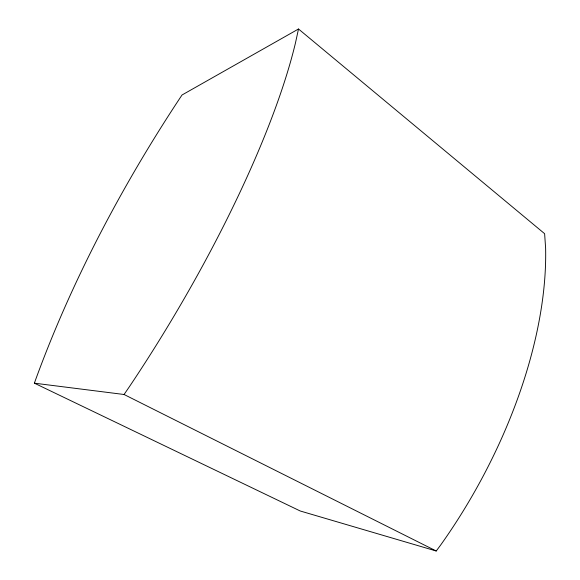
<?xml version="1.0" encoding="UTF-8"?>
<svg xmlns="http://www.w3.org/2000/svg" width="580" height="580" viewBox="0 0 580 580"><rect width="100%" height="100%" fill="white"/><g stroke="black" fill="none" stroke-linecap="round" stroke-linejoin="round"><path stroke-width="0.87" d="M298.504 29L295.452 43.014A384.975 94.547 -59 0 1 129.246 386.925L124.062 394.494L34.387 383.177L35.576 379.82A848.141 439.125 -50.6 0 1 180.025 97.991L182.047 94.982L298.504 29L544.62 233.689L545.613 248.051A325.192 168.258 -60.6 0 1 440.619 545.091L436.233 551L300.237 510.995L34.387 383.177M124.062 394.494L436.233 551"/></g></svg>
